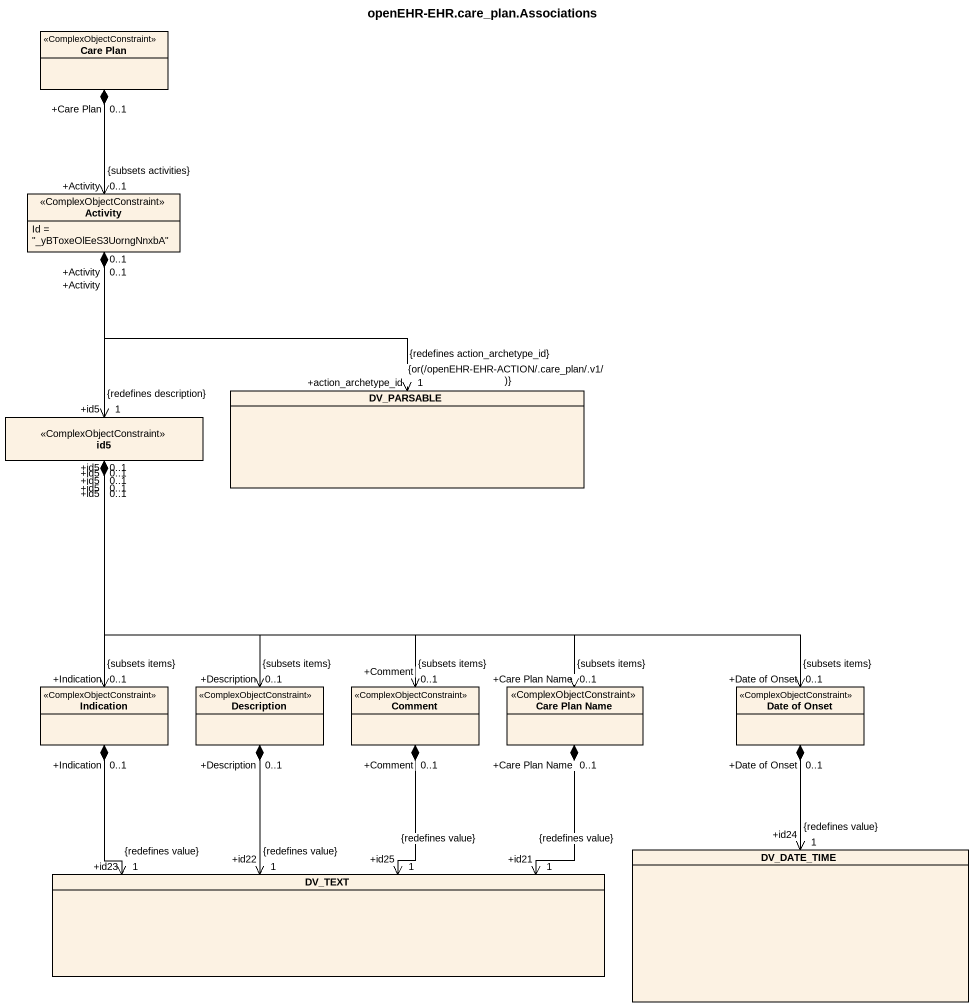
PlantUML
@startuml
title openEHR-EHR.care_plan.Associations
hide circle
hide empty members
class "Care Plan" as Care_Plan <<ComplexObjectConstraint>>
class Activity <<ComplexObjectConstraint>> {
  Id = "_yBToxeOlEeS3UorngNnxbA"
}
class DV_PARSABLE
class id5 <<ComplexObjectConstraint>>
class Indication <<ComplexObjectConstraint>>
class Description <<ComplexObjectConstraint>>
class Comment <<ComplexObjectConstraint>>
class "Care Plan Name" as Care_Plan_Name <<ComplexObjectConstraint>>
class "Date of Onset" as Date_of_Onset <<ComplexObjectConstraint>>
class DV_DATE_TIME
class DV_TEXT
Care_Plan "+Care Plan\n0..1" *--> "+Activity\n0..1\n{subsets activities}" Activity
Activity "+Activity\n0..1" *--> "+action_archetype_id\n1\n{or(/openEHR-EHR-ACTION/.care_plan/.v1/)}\n{redefines action_archetype_id}" DV_PARSABLE
Activity "+Activity\n0..1" *--> "+id5\n1\n{redefines description}" id5
id5 "+id5\n0..1" *--> "+Indication\n0..1\n{subsets items}" Indication
id5 "+id5\n0..1" *--> "+Description\n0..1\n{subsets items}" Description
id5 "+id5\n0..1" *--> "+Comment\n0..1\n{subsets items}" Comment
id5 "+id5\n0..1" *-right-> "+Care Plan Name\n0..1\n{subsets items}" Care_Plan_Name
id5 "+id5\n0..1" *-right-> "+Date of Onset\n0..1\n{subsets items}" Date_of_Onset
Indication "+Indication\n0..1" *--> "+id23\n1\n{redefines value}" DV_TEXT
Description "+Description\n0..1" *--> "+id22\n1\n{redefines value}" DV_TEXT
Comment "+Comment\n0..1" *--> "+id25\n1\n{redefines value}" DV_TEXT
Care_Plan_Name "+Care Plan Name\n0..1" *--> "+id21\n1\n{redefines value}" DV_TEXT
Date_of_Onset "+Date of Onset\n0..1" *--> "+id24\n1\n{redefines value}" DV_DATE_TIME
@enduml
